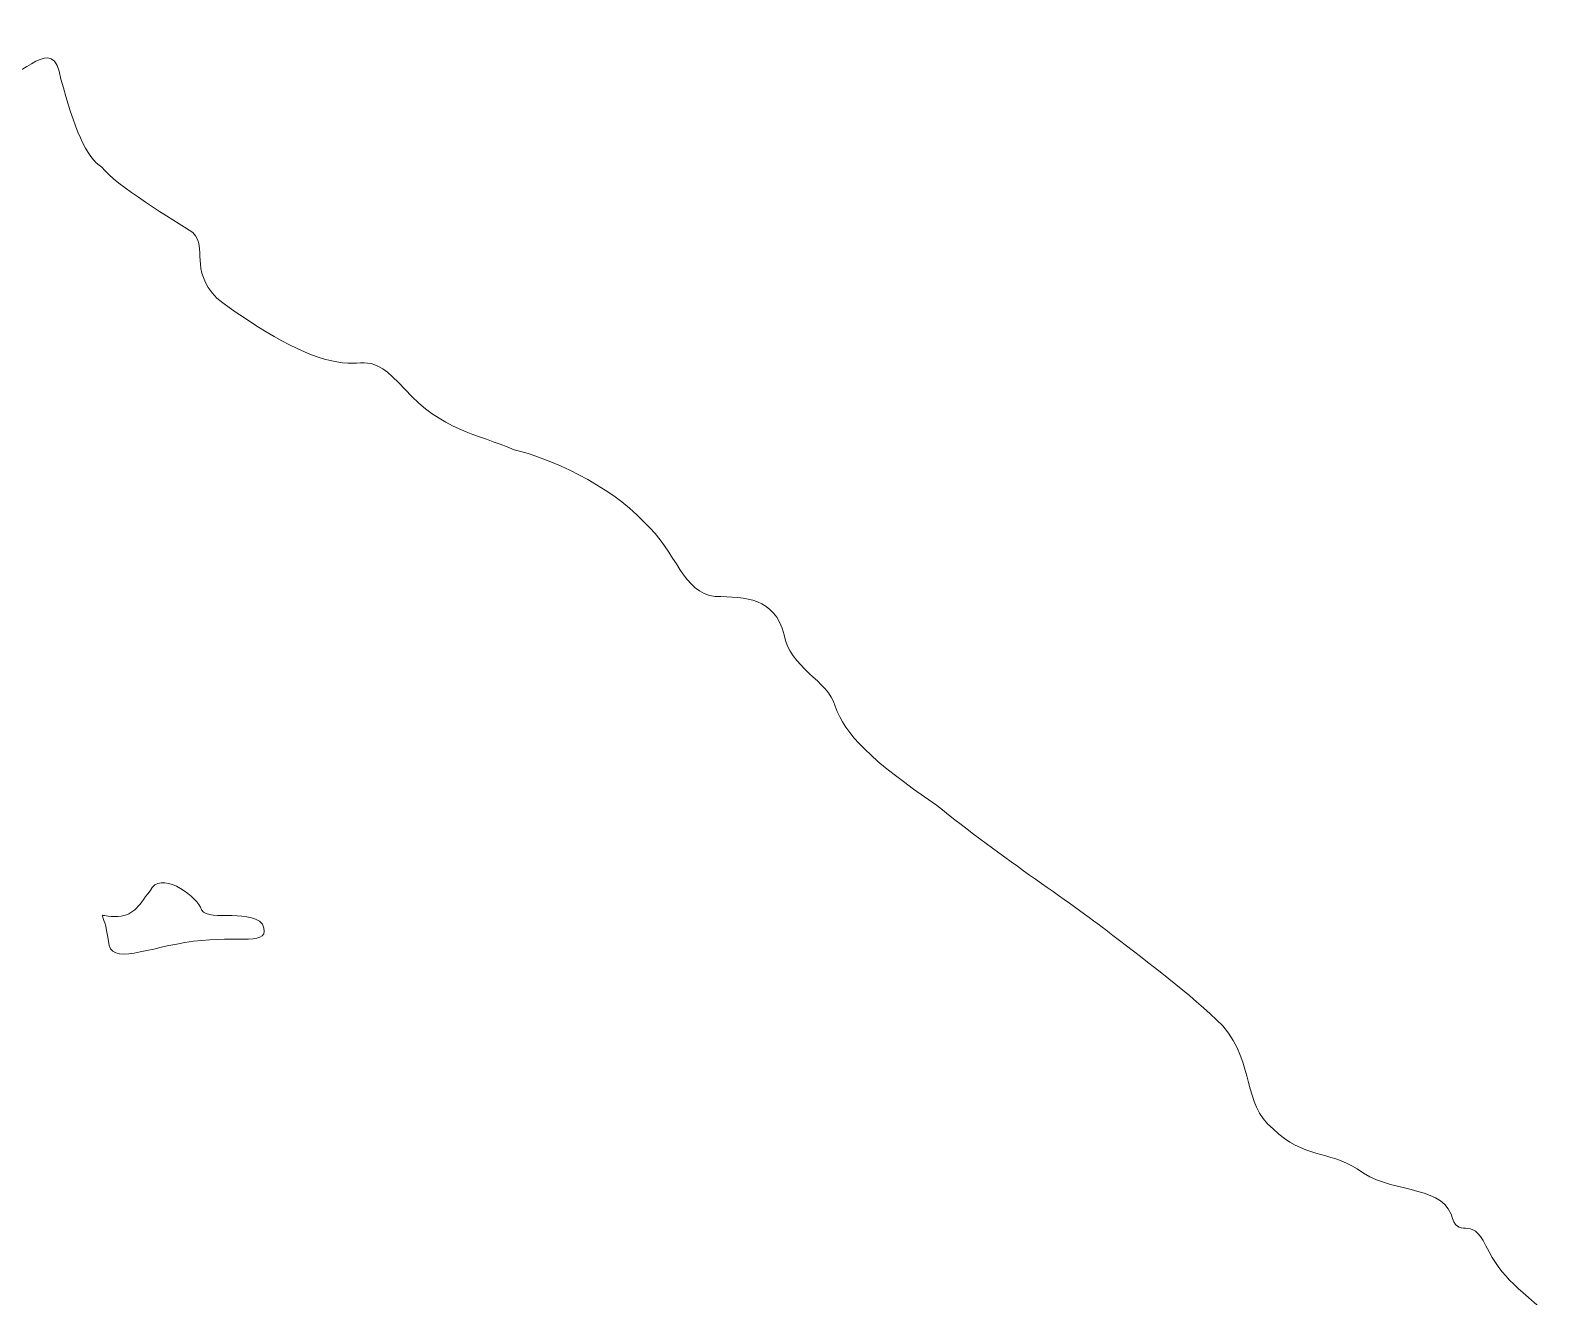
# Model space of a CAD drawing. Header units: millimetres. Extents: x 7106 to 73427, y -466 to 50348.
# Drawn here: x 42407.19 to 42415.24, y 7540.12 to 7546.76 of the extents above; entities that cross this region are included whole.
import ezdxf

# ---------------------------------------------------------------- set-up
doc = ezdxf.new("R2010")
doc.units = ezdxf.units.MM
doc.layers.add('02', color=1, linetype='Continuous')
doc.layers.add('Cotas', color=1, linetype='Continuous')

# ---------------------------------------------------------------- blocks, each defined once
blk = doc.blocks.new('ESTACIÓN DE TRABAJO VIVOTECK')
at = {"layer": '02', "lineweight": 18}
for points in [[(-196.193, 1862.656), (-196.027, 1862.616), (-195.78, 1863.009), (-195.72, 1862.63)], [(-195.72, 1862.63), (-195.62, 1862.256), (-195.52, 1862.01), (-195.4, 1861.943)], [(-195.4, 1861.943), (-195.3, 1861.803), (-194.827, 1861.523), (-194.687, 1861.43)], [(-194.687, 1861.43), (-194.567, 1861.303), (-194.721, 1861.15), (-194.501, 1860.917)], [(-194.501, 1860.917), (-194.261, 1860.73), (-193.841, 1860.47), (-193.614, 1860.43)], [(-193.614, 1860.43), (-193.321, 1860.357), (-193.321, 1860.524), (-193.028, 1860.204)], [(-193.028, 1860.204), (-192.741, 1859.884), (-192.468, 1859.857), (-192.175, 1859.731)], [(-192.175, 1859.731), (-191.908, 1859.671), (-191.429, 1859.457), (-191.162, 1859.171)], [(-191.162, 1859.171), (-190.895, 1858.924), (-190.856, 1858.611), (-190.602, 1858.584)], [(-190.602, 1858.584), (-190.356, 1858.578), (-190.142, 1858.578), (-190.062, 1858.285)], [(-190.062, 1858.285), (-190.023, 1858.031), (-189.716, 1857.925), (-189.663, 1857.725)], [(-189.663, 1857.725), (-189.583, 1857.505), (-189.389, 1857.305), (-188.87, 1856.952)], [(-188.87, 1856.952), (-188.37, 1856.545), (-187.763, 1856.152), (-187.49, 1855.932)], [(-194.629, 1856.154), (-194.683, 1856.254), (-194.943, 1856.447), (-195.023, 1856.281)], [(-195.023, 1856.281), (-195.123, 1856.154), (-195.149, 1856.081), (-195.302, 1856.081)], [(-195.302, 1856.081), (-195.456, 1856.081), (-195.382, 1856.154), (-195.349, 1855.887)], [(-194.143, 1856.021), (-194.263, 1856.154), (-194.603, 1856.021), (-194.629, 1856.154)], [(-194.683, 1855.887), (-194.336, 1855.934), (-194.063, 1855.841), (-194.143, 1856.021)], [(-195.349, 1855.887), (-195.336, 1855.688), (-195.043, 1855.841), (-194.683, 1855.887)], [(-187.49, 1855.932), (-187.21, 1855.719), (-186.89, 1855.479), (-186.63, 1855.226)], [(-186.63, 1855.226), (-186.371, 1854.913), (-186.484, 1854.626), (-186.237, 1854.419)], [(-186.237, 1854.419), (-185.991, 1854.186), (-185.811, 1854.253), (-185.578, 1854.106)], [(-185.578, 1854.106), (-185.331, 1853.913), (-184.944, 1853.986), (-184.844, 1853.753)], [(-184.844, 1853.753), (-184.791, 1853.54), (-184.685, 1853.753), (-184.571, 1853.506)], [(-184.571, 1853.506), (-184.438, 1853.233), (-184.331, 1853.193), (-183.958, 1852.853)]]:
    blk.add_open_spline(points, degree=3, dxfattribs=at)

msp = doc.modelspace()

# ---------------------------------------------------------------- block references
at = {"layer": 'Cotas', "xscale": 0.6706941871998696, "yscale": 0.6706941871998696, "zscale": 0.6706941871998696}
msp.add_blockref('ESTACIÓN DE TRABAJO VIVOTECK', (42538.6184, 6297.2506), dxfattribs=at)

doc.saveas('drawing.dxf')
